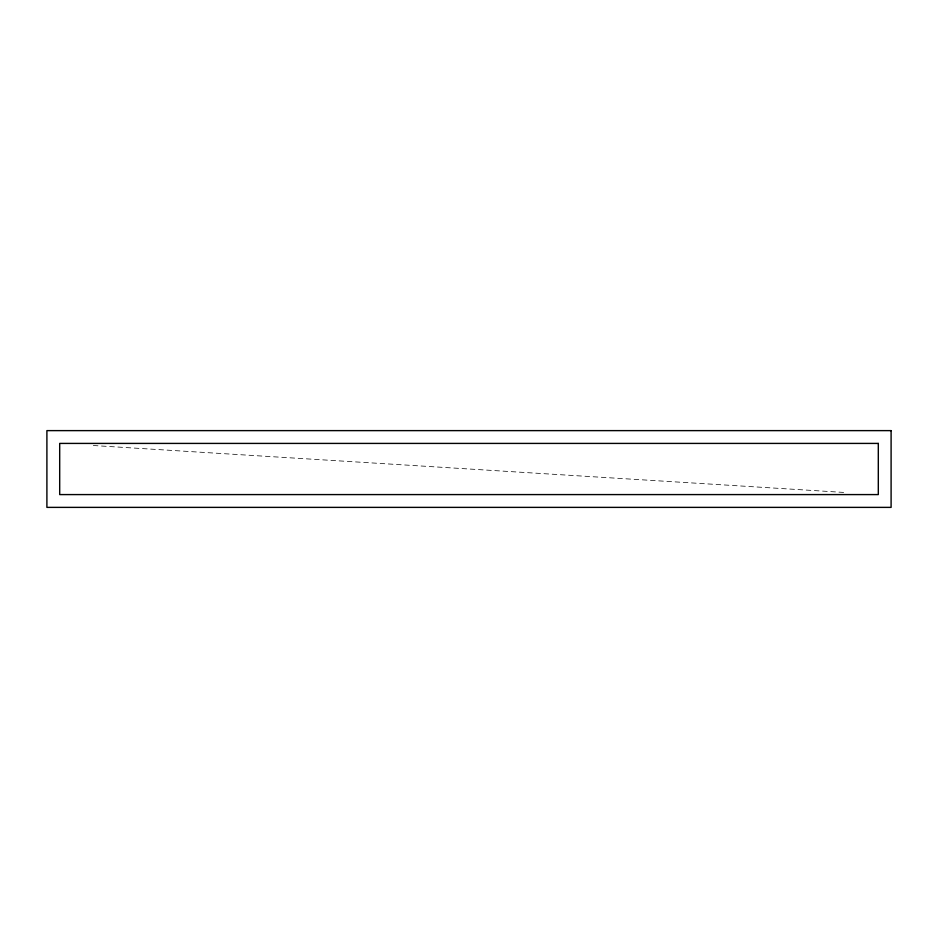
<?xml version="1.0" encoding="UTF-8"?>
<svg xmlns="http://www.w3.org/2000/svg" width="938" height="938" viewBox="0 0 938 938"><rect width="100%" height="100%" fill="white"/><g stroke="black" fill="none" stroke-linecap="round" stroke-linejoin="round"><path stroke-width="0.7" stroke-dasharray="4.69 3.52" d="M93.308 445.515L844.692 492.485"/><path stroke-width="1.41" d="M891.1 430.624L46.9 430.624L46.9 507.376L891.1 507.376L891.1 430.624M878.308 443.416L59.692 443.416L59.692 494.584L878.308 494.584L878.308 443.416"/></g></svg>
